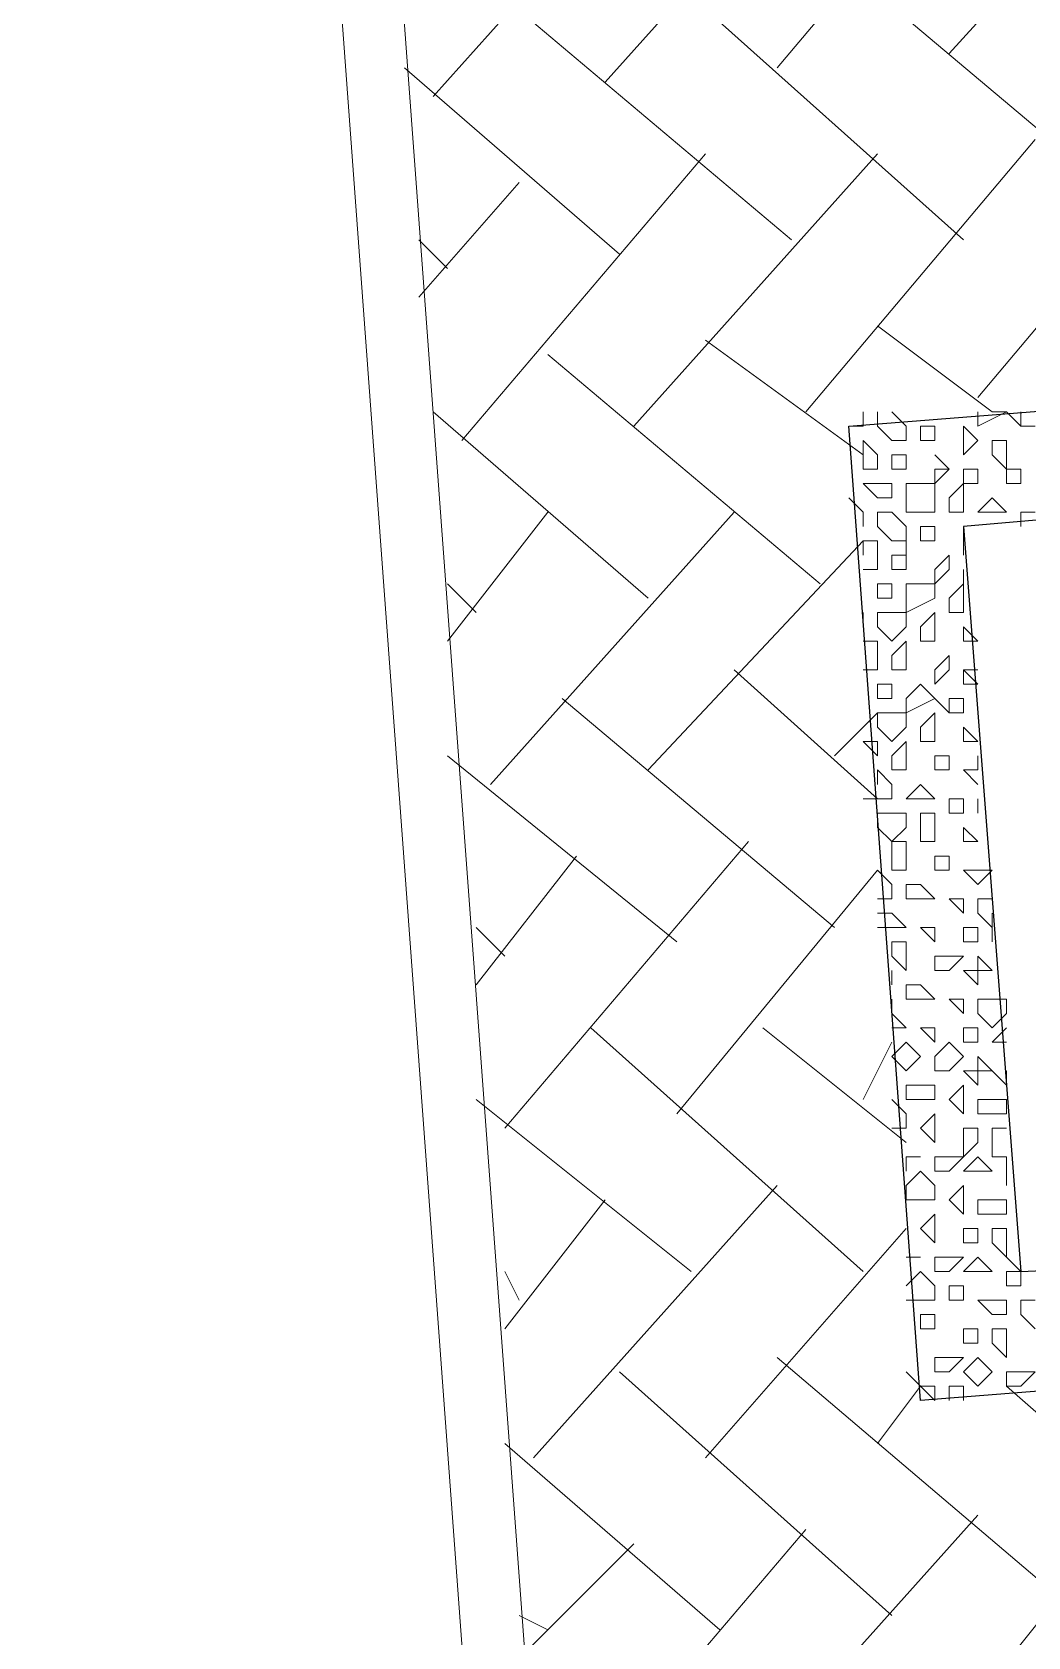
# Model space of a CAD drawing. Header units: millimetres. Extents: x 2928 to 3112, y 1220 to 1280.
# Drawn here: x 2999.2488 to 2999.4805, y 1262.0956 to 1262.4689 of the extents above; entities that cross this region are included whole.
import ezdxf

# ---------------------------------------------------------------- set-up
doc = ezdxf.new("R2010")
doc.units = ezdxf.units.MM

msp = doc.modelspace()

# ---------------------------------------------------------------- linework, layer by layer
at = {"color": 252, "linetype": 'Continuous', "lineweight": 5, "true_color": 0x989898}
for points in [[(3000.5255, 1266.90065), (2999.21881, 1266.80732), (2999.00214, 1266.79065), (2999.01881, 1266.58065), (2999.35881, 1261.95725), (3000.88217, 1262.07059), (3002.40886, 1262.18392), (3002.06885, 1266.80399), (3002.05218, 1267.01399), (3001.83885, 1266.99732)], [(3000.52883, 1266.88732), (2999.22548, 1266.79065), (2999.01881, 1266.77732), (2999.03214, 1266.57398), (2999.37215, 1261.97392), (3000.88217, 1262.08392), (3002.39219, 1262.19725), (3002.05552, 1266.79732), (3002.03885, 1266.99732), (3001.83218, 1266.98399)]]:
    msp.add_lwpolyline(points, close=True, dxfattribs=at)
at = {"color": 9, "linetype": 'Continuous', "lineweight": 5, "true_color": 0xbababa}
for points in [[(2999.42215, 1262.46059), (2999.47548, 1262.52392), (2999.47548, 1262.52392)], [(2999.38215, 1262.45726), (2999.43881, 1262.52059), (2999.43881, 1262.52059)], [(2999.34215, 1262.45392), (2999.39881, 1262.51726), (2999.39881, 1262.51726)], [(2999.46215, 1262.46392), (2999.49548, 1262.50059), (2999.49548, 1262.50059)], [(2999.44215, 1262.48059), (2999.50548, 1262.42726), (2999.50548, 1262.42726)], [(2999.40215, 1262.47726), (2999.46548, 1262.42059), (2999.46548, 1262.42059)], [(2999.36215, 1262.47392), (2999.42548, 1262.42059), (2999.42548, 1262.42059)], [(2999.33548, 1262.46059), (2999.38548, 1262.41726), (2999.38548, 1262.41726)], [(2999.46881, 1262.38392), (2999.52215, 1262.44726), (2999.52215, 1262.44726)], [(2999.42881, 1262.38059), (2999.48215, 1262.44392), (2999.48215, 1262.44392)], [(2999.34881, 1262.37392), (2999.40548, 1262.44059), (2999.40548, 1262.44059)], [(2999.38881, 1262.37726), (2999.44548, 1262.44059), (2999.44548, 1262.44059)], [(2999.33881, 1262.40726), (2999.36215, 1262.43392), (2999.36215, 1262.43392)], [(2999.33881, 1262.42059), (2999.34548, 1262.41392), (2999.34548, 1262.41392)], [(2999.44548, 1262.40059), (2999.47215, 1262.38059), (2999.47215, 1262.38059)], [(2999.40548, 1262.39726), (2999.44215, 1262.37059), (2999.44215, 1262.37059)], [(2999.36881, 1262.39392), (2999.43215, 1262.34059), (2999.43215, 1262.34059)], [(2999.34215, 1262.38059), (2999.39215, 1262.33726), (2999.39215, 1262.33726)], [(2999.44215, 1262.37726), (2999.44215, 1262.38059), (2999.44215, 1262.38059)], [(2999.44548, 1262.37726), (2999.44548, 1262.38059), (2999.44548, 1262.38059)], [(2999.45215, 1262.37726), (2999.44881, 1262.38059), (2999.44881, 1262.38059)], [(2999.46881, 1262.38059), (2999.46881, 1262.37726), (2999.46881, 1262.37726)], [(2999.46881, 1262.37726), (2999.47548, 1262.38059), (2999.47548, 1262.38059)], [(2999.47548, 1262.38059), (2999.47215, 1262.38059), (2999.47215, 1262.38059)], [(2999.47881, 1262.37726), (2999.47548, 1262.38059), (2999.47548, 1262.38059)], [(2999.47881, 1262.37726), (2999.47881, 1262.38059), (2999.47881, 1262.38059)], [(2999.43881, 1262.37726), (2999.44215, 1262.37726), (2999.44215, 1262.37726)], [(2999.44215, 1262.37392), (2999.44548, 1262.37059), (2999.44548, 1262.37059)], [(2999.44215, 1262.36726), (2999.44215, 1262.37392), (2999.44215, 1262.37392)], [(2999.44548, 1262.37726), (2999.44881, 1262.37392), (2999.44881, 1262.37392)], [(2999.44881, 1262.37392), (2999.45215, 1262.37392), (2999.45215, 1262.37392)], [(2999.45215, 1262.37392), (2999.45215, 1262.37726), (2999.45215, 1262.37726)], [(2999.45548, 1262.37392), (2999.45548, 1262.37726), (2999.45548, 1262.37726)], [(2999.45548, 1262.37726), (2999.45881, 1262.37726), (2999.45881, 1262.37726)], [(2999.45548, 1262.37392), (2999.45881, 1262.37392), (2999.45881, 1262.37392)], [(2999.45881, 1262.37392), (2999.45881, 1262.37726), (2999.45881, 1262.37726)], [(2999.46548, 1262.37726), (2999.46881, 1262.37392), (2999.46881, 1262.37392)], [(2999.46548, 1262.37392), (2999.46548, 1262.37726), (2999.46548, 1262.37726)], [(2999.46548, 1262.37392), (2999.46548, 1262.37059), (2999.46548, 1262.37059)], [(2999.46548, 1262.37059), (2999.46881, 1262.37392), (2999.46881, 1262.37392)], [(2999.47215, 1262.37059), (2999.47215, 1262.37392), (2999.47215, 1262.37392)], [(2999.47215, 1262.37392), (2999.47548, 1262.37392), (2999.47548, 1262.37392)], [(2999.47548, 1262.37059), (2999.47548, 1262.37392), (2999.47548, 1262.37392)], [(2999.47881, 1262.37726), (2999.48215, 1262.37726), (2999.48215, 1262.37726)], [(2999.44548, 1262.36726), (2999.44548, 1262.37059), (2999.44548, 1262.37059)], [(2999.44881, 1262.36726), (2999.44881, 1262.37059), (2999.44881, 1262.37059)], [(2999.44881, 1262.37059), (2999.45215, 1262.37059), (2999.45215, 1262.37059)], [(2999.45215, 1262.37059), (2999.45215, 1262.36726), (2999.45215, 1262.36726)], [(2999.46215, 1262.36726), (2999.45881, 1262.37059), (2999.45881, 1262.37059)], [(2999.47215, 1262.37059), (2999.47548, 1262.36726), (2999.47548, 1262.36726)], [(2999.47548, 1262.36726), (2999.47548, 1262.37059), (2999.47548, 1262.37059)], [(2999.44215, 1262.36726), (2999.44548, 1262.36726), (2999.44548, 1262.36726)], [(2999.44881, 1262.36726), (2999.45215, 1262.36726), (2999.45215, 1262.36726)], [(2999.45881, 1262.36726), (2999.45881, 1262.36392), (2999.45881, 1262.36392)], [(2999.45881, 1262.36726), (2999.46215, 1262.36726), (2999.46215, 1262.36726)], [(2999.45881, 1262.36392), (2999.46215, 1262.36726), (2999.46215, 1262.36726)], [(2999.46548, 1262.36392), (2999.46548, 1262.36726), (2999.46548, 1262.36726)], [(2999.46548, 1262.36726), (2999.46881, 1262.36726), (2999.46881, 1262.36726)], [(2999.46881, 1262.36392), (2999.46881, 1262.36726), (2999.46881, 1262.36726)], [(2999.47548, 1262.36392), (2999.47548, 1262.36726), (2999.47548, 1262.36726)], [(2999.47548, 1262.36726), (2999.47881, 1262.36726), (2999.47881, 1262.36726)], [(2999.47881, 1262.36726), (2999.47881, 1262.36392), (2999.47881, 1262.36392)], [(2999.44215, 1262.36392), (2999.44548, 1262.36059), (2999.44548, 1262.36059)], [(2999.44215, 1262.36392), (2999.44548, 1262.36392), (2999.44548, 1262.36392)], [(2999.44548, 1262.36392), (2999.44881, 1262.36392), (2999.44881, 1262.36392)], [(2999.44881, 1262.36059), (2999.44881, 1262.36392), (2999.44881, 1262.36392)], [(2999.45215, 1262.36059), (2999.45215, 1262.36392), (2999.45215, 1262.36392)], [(2999.45215, 1262.36392), (2999.45548, 1262.36392), (2999.45548, 1262.36392)], [(2999.45548, 1262.36392), (2999.45881, 1262.36392), (2999.45881, 1262.36392)], [(2999.45881, 1262.35726), (2999.45881, 1262.36392), (2999.45881, 1262.36392)], [(2999.46215, 1262.36059), (2999.46548, 1262.36392), (2999.46548, 1262.36392)], [(2999.46548, 1262.36392), (2999.46881, 1262.36392), (2999.46881, 1262.36392)], [(2999.46548, 1262.36392), (2999.46548, 1262.36059), (2999.46548, 1262.36059)], [(2999.47548, 1262.36392), (2999.47881, 1262.36392), (2999.47881, 1262.36392)], [(2999.44215, 1262.35726), (2999.43881, 1262.36059), (2999.43881, 1262.36059)], [(2999.44548, 1262.36059), (2999.44881, 1262.36059), (2999.44881, 1262.36059)], [(2999.45215, 1262.36059), (2999.45215, 1262.35726), (2999.45215, 1262.35726)], [(2999.46215, 1262.35726), (2999.46215, 1262.36059), (2999.46215, 1262.36059)], [(2999.46548, 1262.35726), (2999.46548, 1262.36059), (2999.46548, 1262.36059)], [(2999.46881, 1262.35726), (2999.47215, 1262.36059), (2999.47215, 1262.36059)], [(2999.47215, 1262.36059), (2999.47548, 1262.35726), (2999.47548, 1262.35726)], [(2999.34548, 1262.32726), (2999.36881, 1262.35726), (2999.36881, 1262.35726)], [(2999.35548, 1262.29392), (2999.41215, 1262.35726), (2999.41215, 1262.35726)], [(2999.44215, 1262.35392), (2999.44215, 1262.35726), (2999.44215, 1262.35726)], [(2999.44548, 1262.35392), (2999.44548, 1262.35726), (2999.44548, 1262.35726)], [(2999.44548, 1262.35726), (2999.44881, 1262.35726), (2999.44881, 1262.35726)], [(2999.44881, 1262.35726), (2999.45215, 1262.35392), (2999.45215, 1262.35392)], [(2999.45215, 1262.35726), (2999.45881, 1262.35726), (2999.45881, 1262.35726)], [(2999.46215, 1262.35726), (2999.46548, 1262.35726), (2999.46548, 1262.35726)], [(2999.46881, 1262.35726), (2999.47548, 1262.35726), (2999.47548, 1262.35726)], [(2999.47881, 1262.35726), (2999.47881, 1262.35392), (2999.47881, 1262.35392)], [(2999.47881, 1262.35726), (2999.48215, 1262.35726), (2999.48215, 1262.35726)], [(2999.44548, 1262.35392), (2999.44881, 1262.35059), (2999.44881, 1262.35059)], [(2999.45215, 1262.35059), (2999.45215, 1262.35392), (2999.45215, 1262.35392)], [(2999.45548, 1262.35059), (2999.45548, 1262.35392), (2999.45548, 1262.35392)], [(2999.45548, 1262.35392), (2999.45881, 1262.35392), (2999.45881, 1262.35392)], [(2999.45881, 1262.35059), (2999.45881, 1262.35392), (2999.45881, 1262.35392)], [(2999.46548, 1262.35059), (2999.46548, 1262.35392), (2999.46548, 1262.35392)], [(2999.39215, 1262.29726), (2999.44215, 1262.35059), (2999.44215, 1262.35059)], [(2999.44215, 1262.34726), (2999.44215, 1262.35059), (2999.44215, 1262.35059)], [(2999.44215, 1262.35059), (2999.44548, 1262.35059), (2999.44548, 1262.35059)], [(2999.44548, 1262.35059), (2999.44548, 1262.34726), (2999.44548, 1262.34726)], [(2999.44881, 1262.35059), (2999.45215, 1262.35059), (2999.45215, 1262.35059)], [(2999.45215, 1262.34726), (2999.45215, 1262.35059), (2999.45215, 1262.35059)], [(2999.45548, 1262.35059), (2999.45881, 1262.35059), (2999.45881, 1262.35059)], [(2999.46548, 1262.35059), (2999.46548, 1262.34726), (2999.46548, 1262.34726)], [(2999.46548, 1262.34726), (2999.46548, 1262.35059), (2999.46548, 1262.35059)], [(2999.44215, 1262.34392), (2999.44548, 1262.34392), (2999.44548, 1262.34392)], [(2999.44548, 1262.34392), (2999.44548, 1262.34726), (2999.44548, 1262.34726)], [(2999.44881, 1262.34392), (2999.44881, 1262.34726), (2999.44881, 1262.34726)], [(2999.44881, 1262.34726), (2999.45215, 1262.34726), (2999.45215, 1262.34726)], [(2999.44881, 1262.34392), (2999.45215, 1262.34392), (2999.45215, 1262.34392)], [(2999.45215, 1262.34392), (2999.45215, 1262.34726), (2999.45215, 1262.34726)], [(2999.45881, 1262.34392), (2999.46215, 1262.34726), (2999.46215, 1262.34726)], [(2999.45881, 1262.34392), (2999.45881, 1262.34059), (2999.45881, 1262.34059)], [(2999.45881, 1262.34059), (2999.46215, 1262.34392), (2999.46215, 1262.34392)], [(2999.46215, 1262.34726), (2999.46215, 1262.34392), (2999.46215, 1262.34392)], [(2999.46548, 1262.34059), (2999.46548, 1262.34392), (2999.46548, 1262.34392)], [(2999.46548, 1262.34059), (2999.46548, 1262.34392), (2999.46548, 1262.34392)], [(2999.34548, 1262.34059), (2999.35215, 1262.33392), (2999.35215, 1262.33392)], [(2999.44548, 1262.34059), (2999.44881, 1262.34059), (2999.44881, 1262.34059)], [(2999.44548, 1262.34059), (2999.44548, 1262.33726), (2999.44548, 1262.33726)], [(2999.44881, 1262.33726), (2999.44881, 1262.34059), (2999.44881, 1262.34059)], [(2999.45215, 1262.33726), (2999.45215, 1262.34059), (2999.45215, 1262.34059)], [(2999.45215, 1262.34059), (2999.45548, 1262.34059), (2999.45548, 1262.34059)], [(2999.45548, 1262.34059), (2999.45881, 1262.34059), (2999.45881, 1262.34059)], [(2999.45881, 1262.33726), (2999.45881, 1262.34059), (2999.45881, 1262.34059)], [(2999.46215, 1262.33726), (2999.46548, 1262.34059), (2999.46548, 1262.34059)], [(2999.46548, 1262.34059), (2999.46548, 1262.33726), (2999.46548, 1262.33726)], [(2999.44548, 1262.33726), (2999.44881, 1262.33726), (2999.44881, 1262.33726)], [(2999.45215, 1262.33726), (2999.45215, 1262.33392), (2999.45215, 1262.33392)], [(2999.45215, 1262.33392), (2999.45881, 1262.33726), (2999.45881, 1262.33726)], [(2999.46215, 1262.33392), (2999.46215, 1262.33726), (2999.46215, 1262.33726)], [(2999.46548, 1262.33392), (2999.46548, 1262.33726), (2999.46548, 1262.33726)], [(2999.44215, 1262.33059), (2999.44215, 1262.33392), (2999.44215, 1262.33392)], [(2999.44548, 1262.33059), (2999.44548, 1262.33392), (2999.44548, 1262.33392)], [(2999.44548, 1262.33392), (2999.44881, 1262.33392), (2999.44881, 1262.33392)], [(2999.44881, 1262.33392), (2999.45215, 1262.33392), (2999.45215, 1262.33392)], [(2999.45215, 1262.33059), (2999.45215, 1262.33392), (2999.45215, 1262.33392)], [(2999.45548, 1262.33059), (2999.45881, 1262.33392), (2999.45881, 1262.33392)], [(2999.45881, 1262.33392), (2999.45881, 1262.33059), (2999.45881, 1262.33059)], [(2999.46215, 1262.33392), (2999.46548, 1262.33392), (2999.46548, 1262.33392)], [(2999.44548, 1262.33059), (2999.44881, 1262.32726), (2999.44881, 1262.32726)], [(2999.44881, 1262.32726), (2999.45215, 1262.33059), (2999.45215, 1262.33059)], [(2999.45548, 1262.32726), (2999.45548, 1262.33059), (2999.45548, 1262.33059)], [(2999.45881, 1262.32726), (2999.45881, 1262.33059), (2999.45881, 1262.33059)], [(2999.46548, 1262.33059), (2999.46881, 1262.32726), (2999.46881, 1262.32726)], [(2999.46548, 1262.32726), (2999.46548, 1262.33059), (2999.46548, 1262.33059)], [(2999.44548, 1262.32726), (2999.44215, 1262.32726), (2999.44215, 1262.32726)], [(2999.44215, 1262.32726), (2999.44548, 1262.32726), (2999.44548, 1262.32726)], [(2999.44548, 1262.32059), (2999.44548, 1262.32726), (2999.44548, 1262.32726)], [(2999.44881, 1262.32392), (2999.45215, 1262.32726), (2999.45215, 1262.32726)], [(2999.45215, 1262.32726), (2999.45215, 1262.32392), (2999.45215, 1262.32392)], [(2999.45548, 1262.32726), (2999.45881, 1262.32726), (2999.45881, 1262.32726)], [(2999.46881, 1262.32726), (2999.46548, 1262.32726), (2999.46548, 1262.32726)], [(2999.46548, 1262.32726), (2999.46881, 1262.32726), (2999.46881, 1262.32726)], [(2999.44881, 1262.32059), (2999.44881, 1262.32392), (2999.44881, 1262.32392)], [(2999.45215, 1262.32059), (2999.45215, 1262.32392), (2999.45215, 1262.32392)], [(2999.45881, 1262.32059), (2999.46215, 1262.32392), (2999.46215, 1262.32392)], [(2999.46215, 1262.32392), (2999.46215, 1262.32059), (2999.46215, 1262.32059)], [(2999.41215, 1262.32059), (2999.44548, 1262.29059), (2999.44548, 1262.29059)], [(2999.44215, 1262.32059), (2999.44548, 1262.32059), (2999.44548, 1262.32059)], [(2999.44881, 1262.32059), (2999.45215, 1262.32059), (2999.45215, 1262.32059)], [(2999.45881, 1262.32059), (2999.45881, 1262.31726), (2999.45881, 1262.31726)], [(2999.45881, 1262.31726), (2999.46215, 1262.32059), (2999.46215, 1262.32059)], [(2999.46548, 1262.31726), (2999.46548, 1262.32059), (2999.46548, 1262.32059)], [(2999.46548, 1262.32059), (2999.46881, 1262.32059), (2999.46881, 1262.32059)], [(2999.46881, 1262.31726), (2999.46548, 1262.32059), (2999.46548, 1262.32059)], [(2999.44548, 1262.31726), (2999.44881, 1262.31726), (2999.44881, 1262.31726)], [(2999.44548, 1262.31392), (2999.44548, 1262.31726), (2999.44548, 1262.31726)], [(2999.44881, 1262.31392), (2999.44881, 1262.31726), (2999.44881, 1262.31726)], [(2999.45215, 1262.31392), (2999.45548, 1262.31726), (2999.45548, 1262.31726)], [(2999.45548, 1262.31726), (2999.45881, 1262.31392), (2999.45881, 1262.31392)], [(2999.46548, 1262.31726), (2999.46881, 1262.31726), (2999.46881, 1262.31726)], [(2999.37215, 1262.31392), (2999.43548, 1262.26059), (2999.43548, 1262.26059)], [(2999.43548, 1262.30059), (2999.44548, 1262.31059), (2999.44548, 1262.31059)], [(2999.44548, 1262.31392), (2999.44881, 1262.31392), (2999.44881, 1262.31392)], [(2999.44548, 1262.30726), (2999.44548, 1262.31059), (2999.44548, 1262.31059)], [(2999.44548, 1262.31059), (2999.44881, 1262.31059), (2999.44881, 1262.31059)], [(2999.44881, 1262.31059), (2999.45215, 1262.31059), (2999.45215, 1262.31059)], [(2999.45215, 1262.31392), (2999.45215, 1262.31059), (2999.45215, 1262.31059)], [(2999.45215, 1262.31059), (2999.45881, 1262.31392), (2999.45881, 1262.31392)], [(2999.45215, 1262.30726), (2999.45215, 1262.31059), (2999.45215, 1262.31059)], [(2999.45548, 1262.30726), (2999.45881, 1262.31059), (2999.45881, 1262.31059)], [(2999.46215, 1262.31059), (2999.45881, 1262.31392), (2999.45881, 1262.31392)], [(2999.45881, 1262.31059), (2999.45881, 1262.30726), (2999.45881, 1262.30726)], [(2999.46215, 1262.31059), (2999.46215, 1262.31392), (2999.46215, 1262.31392)], [(2999.46215, 1262.31392), (2999.46548, 1262.31392), (2999.46548, 1262.31392)], [(2999.46215, 1262.31059), (2999.46548, 1262.31059), (2999.46548, 1262.31059)], [(2999.46548, 1262.31059), (2999.46548, 1262.31392), (2999.46548, 1262.31392)], [(2999.44548, 1262.30726), (2999.44881, 1262.30392), (2999.44881, 1262.30392)], [(2999.44881, 1262.30392), (2999.45215, 1262.30726), (2999.45215, 1262.30726)], [(2999.45548, 1262.30392), (2999.45548, 1262.30726), (2999.45548, 1262.30726)], [(2999.45881, 1262.30392), (2999.45881, 1262.30726), (2999.45881, 1262.30726)], [(2999.46548, 1262.30726), (2999.46881, 1262.30392), (2999.46881, 1262.30392)], [(2999.46548, 1262.30392), (2999.46548, 1262.30726), (2999.46548, 1262.30726)], [(2999.44548, 1262.30392), (2999.44215, 1262.30392), (2999.44215, 1262.30392)], [(2999.44548, 1262.30059), (2999.44215, 1262.30392), (2999.44215, 1262.30392)], [(2999.44548, 1262.30059), (2999.44548, 1262.30392), (2999.44548, 1262.30392)], [(2999.44881, 1262.30059), (2999.45215, 1262.30392), (2999.45215, 1262.30392)], [(2999.45215, 1262.30392), (2999.45215, 1262.30059), (2999.45215, 1262.30059)], [(2999.45548, 1262.30392), (2999.45881, 1262.30392), (2999.45881, 1262.30392)], [(2999.46548, 1262.30392), (2999.46881, 1262.30392), (2999.46881, 1262.30392)], [(2999.34548, 1262.30059), (2999.39881, 1262.25725), (2999.39881, 1262.25725)], [(2999.44881, 1262.29726), (2999.44881, 1262.30059), (2999.44881, 1262.30059)], [(2999.45215, 1262.29726), (2999.45215, 1262.30059), (2999.45215, 1262.30059)], [(2999.45881, 1262.29726), (2999.45881, 1262.30059), (2999.45881, 1262.30059)], [(2999.45881, 1262.30059), (2999.46215, 1262.30059), (2999.46215, 1262.30059)], [(2999.46215, 1262.30059), (2999.46215, 1262.29726), (2999.46215, 1262.29726)], [(2999.46881, 1262.29726), (2999.46881, 1262.30059), (2999.46881, 1262.30059)], [(2999.44548, 1262.29726), (2999.44881, 1262.29392), (2999.44881, 1262.29392)], [(2999.44548, 1262.29392), (2999.44548, 1262.29726), (2999.44548, 1262.29726)], [(2999.44881, 1262.29726), (2999.45215, 1262.29726), (2999.45215, 1262.29726)], [(2999.45881, 1262.29726), (2999.46215, 1262.29726), (2999.46215, 1262.29726)], [(2999.46548, 1262.29726), (2999.46881, 1262.29392), (2999.46881, 1262.29392)], [(2999.46548, 1262.29726), (2999.46881, 1262.29726), (2999.46881, 1262.29726)], [(2999.44881, 1262.29059), (2999.44881, 1262.29392), (2999.44881, 1262.29392)], [(2999.45215, 1262.29059), (2999.45548, 1262.29392), (2999.45548, 1262.29392)], [(2999.45548, 1262.29392), (2999.45881, 1262.29059), (2999.45881, 1262.29059)], [(2999.44548, 1262.29059), (2999.44215, 1262.29059), (2999.44215, 1262.29059)], [(2999.44548, 1262.29059), (2999.44881, 1262.29059), (2999.44881, 1262.29059)], [(2999.45215, 1262.29059), (2999.45881, 1262.29059), (2999.45881, 1262.29059)], [(2999.46215, 1262.29059), (2999.46215, 1262.28725), (2999.46215, 1262.28725)], [(2999.46215, 1262.29059), (2999.46548, 1262.29059), (2999.46548, 1262.29059)], [(2999.46548, 1262.28725), (2999.46548, 1262.29059), (2999.46548, 1262.29059)], [(2999.46881, 1262.28725), (2999.46881, 1262.29059), (2999.46881, 1262.29059)], [(2999.44548, 1262.28392), (2999.44548, 1262.28725), (2999.44548, 1262.28725)], [(2999.44548, 1262.28725), (2999.44881, 1262.28725), (2999.44881, 1262.28725)], [(2999.44881, 1262.28725), (2999.45215, 1262.28725), (2999.45215, 1262.28725)], [(2999.45215, 1262.28392), (2999.45215, 1262.28725), (2999.45215, 1262.28725)], [(2999.45548, 1262.28059), (2999.45548, 1262.28725), (2999.45548, 1262.28725)], [(2999.45548, 1262.28725), (2999.45881, 1262.28725), (2999.45881, 1262.28725)], [(2999.45881, 1262.28725), (2999.45881, 1262.28392), (2999.45881, 1262.28392)], [(2999.46215, 1262.28725), (2999.46548, 1262.28725), (2999.46548, 1262.28725)], [(2999.35881, 1262.21392), (2999.41548, 1262.28059), (2999.41548, 1262.28059)], [(2999.44548, 1262.28392), (2999.44881, 1262.28059), (2999.44881, 1262.28059)], [(2999.44881, 1262.28059), (2999.45215, 1262.28392), (2999.45215, 1262.28392)], [(2999.44881, 1262.27392), (2999.44881, 1262.28059), (2999.44881, 1262.28059)], [(2999.44881, 1262.28059), (2999.45215, 1262.28059), (2999.45215, 1262.28059)], [(2999.45215, 1262.28059), (2999.45215, 1262.27725), (2999.45215, 1262.27725)], [(2999.45548, 1262.28059), (2999.45881, 1262.28059), (2999.45881, 1262.28059)], [(2999.45881, 1262.28059), (2999.45881, 1262.28392), (2999.45881, 1262.28392)], [(2999.46548, 1262.28392), (2999.46881, 1262.28059), (2999.46881, 1262.28059)], [(2999.46548, 1262.28059), (2999.46548, 1262.28392), (2999.46548, 1262.28392)], [(2999.46548, 1262.28059), (2999.46881, 1262.28059), (2999.46881, 1262.28059)], [(2999.35215, 1262.24725), (2999.37548, 1262.27725), (2999.37548, 1262.27725)], [(2999.45215, 1262.27392), (2999.45215, 1262.27725), (2999.45215, 1262.27725)], [(2999.45881, 1262.27392), (2999.45881, 1262.27725), (2999.45881, 1262.27725)], [(2999.45881, 1262.27725), (2999.46215, 1262.27725), (2999.46215, 1262.27725)], [(2999.46215, 1262.27725), (2999.46215, 1262.27392), (2999.46215, 1262.27392)], [(2999.39881, 1262.21725), (2999.44548, 1262.27392), (2999.44548, 1262.27392)], [(2999.44548, 1262.27392), (2999.44881, 1262.27059), (2999.44881, 1262.27059)], [(2999.44881, 1262.27392), (2999.45215, 1262.27392), (2999.45215, 1262.27392)], [(2999.45881, 1262.27392), (2999.46215, 1262.27392), (2999.46215, 1262.27392)], [(2999.46548, 1262.27392), (2999.46881, 1262.27059), (2999.46881, 1262.27059)], [(2999.46548, 1262.27392), (2999.46881, 1262.27392), (2999.46881, 1262.27392)], [(2999.46881, 1262.27392), (2999.47215, 1262.27392), (2999.47215, 1262.27392)], [(2999.46881, 1262.27059), (2999.47215, 1262.27392), (2999.47215, 1262.27392)], [(2999.44881, 1262.26725), (2999.44881, 1262.27059), (2999.44881, 1262.27059)], [(2999.45215, 1262.26725), (2999.45215, 1262.27059), (2999.45215, 1262.27059)], [(2999.45215, 1262.27059), (2999.45548, 1262.27059), (2999.45548, 1262.27059)], [(2999.45548, 1262.27059), (2999.45881, 1262.26725), (2999.45881, 1262.26725)], [(2999.44548, 1262.26725), (2999.44881, 1262.26725), (2999.44881, 1262.26725)], [(2999.45215, 1262.26725), (2999.45881, 1262.26725), (2999.45881, 1262.26725)], [(2999.46215, 1262.26725), (2999.46548, 1262.26392), (2999.46548, 1262.26392)], [(2999.46215, 1262.26725), (2999.46548, 1262.26725), (2999.46548, 1262.26725)], [(2999.46548, 1262.26392), (2999.46548, 1262.26725), (2999.46548, 1262.26725)], [(2999.46881, 1262.26392), (2999.46881, 1262.26725), (2999.46881, 1262.26725)], [(2999.46881, 1262.26725), (2999.47215, 1262.26725), (2999.47215, 1262.26725)], [(2999.44548, 1262.26392), (2999.44881, 1262.26392), (2999.44881, 1262.26392)], [(2999.44881, 1262.26392), (2999.45215, 1262.26059), (2999.45215, 1262.26059)], [(2999.46881, 1262.26392), (2999.47215, 1262.26059), (2999.47215, 1262.26059)], [(2999.47215, 1262.26059), (2999.47215, 1262.26392), (2999.47215, 1262.26392)], [(2999.35215, 1262.26059), (2999.35881, 1262.25392), (2999.35881, 1262.25392)], [(2999.44548, 1262.26059), (2999.44881, 1262.26059), (2999.44881, 1262.26059)], [(2999.44881, 1262.26059), (2999.45215, 1262.26059), (2999.45215, 1262.26059)], [(2999.45548, 1262.26059), (2999.45881, 1262.25725), (2999.45881, 1262.25725)], [(2999.45548, 1262.26059), (2999.45881, 1262.26059), (2999.45881, 1262.26059)], [(2999.45881, 1262.25725), (2999.45881, 1262.26059), (2999.45881, 1262.26059)], [(2999.46548, 1262.26059), (2999.46881, 1262.26059), (2999.46881, 1262.26059)], [(2999.46548, 1262.25725), (2999.46548, 1262.26059), (2999.46548, 1262.26059)], [(2999.46881, 1262.25725), (2999.46881, 1262.26059), (2999.46881, 1262.26059)], [(2999.47215, 1262.25725), (2999.47215, 1262.26059), (2999.47215, 1262.26059)], [(2999.44881, 1262.25392), (2999.44881, 1262.25725), (2999.44881, 1262.25725)], [(2999.44881, 1262.25725), (2999.45215, 1262.25725), (2999.45215, 1262.25725)], [(2999.45215, 1262.25725), (2999.45215, 1262.25392), (2999.45215, 1262.25392)], [(2999.46548, 1262.25725), (2999.46881, 1262.25725), (2999.46881, 1262.25725)], [(2999.44881, 1262.25392), (2999.45215, 1262.25059), (2999.45215, 1262.25059)], [(2999.44881, 1262.24725), (2999.44881, 1262.25059), (2999.44881, 1262.25059)], [(2999.44881, 1262.24725), (2999.44881, 1262.25059), (2999.44881, 1262.25059)], [(2999.45215, 1262.25059), (2999.45215, 1262.25392), (2999.45215, 1262.25392)], [(2999.45881, 1262.25059), (2999.45881, 1262.25392), (2999.45881, 1262.25392)], [(2999.45881, 1262.25392), (2999.46215, 1262.25392), (2999.46215, 1262.25392)], [(2999.45881, 1262.25059), (2999.46215, 1262.25059), (2999.46215, 1262.25059)], [(2999.46215, 1262.25392), (2999.46548, 1262.25392), (2999.46548, 1262.25392)], [(2999.46215, 1262.25059), (2999.46548, 1262.25392), (2999.46548, 1262.25392)], [(2999.46548, 1262.25059), (2999.46881, 1262.24725), (2999.46881, 1262.24725)], [(2999.46548, 1262.25059), (2999.46881, 1262.25059), (2999.46881, 1262.25059)], [(2999.46881, 1262.25392), (2999.47215, 1262.25059), (2999.47215, 1262.25059)], [(2999.46881, 1262.25059), (2999.46881, 1262.25392), (2999.46881, 1262.25392)], [(2999.46881, 1262.25059), (2999.47215, 1262.25059), (2999.47215, 1262.25059)], [(2999.46881, 1262.24725), (2999.46881, 1262.25059), (2999.46881, 1262.25059)], [(2999.45215, 1262.24392), (2999.45215, 1262.24725), (2999.45215, 1262.24725)], [(2999.45215, 1262.24725), (2999.45548, 1262.24725), (2999.45548, 1262.24725)], [(2999.45548, 1262.24725), (2999.45881, 1262.24392), (2999.45881, 1262.24392)], [(2999.44881, 1262.24059), (2999.44881, 1262.24392), (2999.44881, 1262.24392)], [(2999.45215, 1262.24392), (2999.45548, 1262.24392), (2999.45548, 1262.24392)], [(2999.45548, 1262.24392), (2999.45881, 1262.24392), (2999.45881, 1262.24392)], [(2999.46215, 1262.24392), (2999.46548, 1262.24059), (2999.46548, 1262.24059)], [(2999.46215, 1262.24392), (2999.46548, 1262.24392), (2999.46548, 1262.24392)], [(2999.46548, 1262.24059), (2999.46548, 1262.24392), (2999.46548, 1262.24392)], [(2999.46881, 1262.24059), (2999.46881, 1262.24392), (2999.46881, 1262.24392)], [(2999.46881, 1262.24392), (2999.47215, 1262.24392), (2999.47215, 1262.24392)], [(2999.47215, 1262.24392), (2999.47548, 1262.24392), (2999.47548, 1262.24392)], [(2999.47548, 1262.24059), (2999.47548, 1262.24392), (2999.47548, 1262.24392)], [(2999.44881, 1262.24059), (2999.45215, 1262.23725), (2999.45215, 1262.23725)], [(2999.46881, 1262.24059), (2999.47215, 1262.23725), (2999.47215, 1262.23725)], [(2999.47215, 1262.23725), (2999.47548, 1262.24059), (2999.47548, 1262.24059)], [(2999.37881, 1262.23725), (2999.44215, 1262.18059), (2999.44215, 1262.18059)], [(2999.41881, 1262.23725), (2999.45215, 1262.21059), (2999.45215, 1262.21059)], [(2999.44881, 1262.23725), (2999.45215, 1262.23725), (2999.45215, 1262.23725)], [(2999.45548, 1262.23725), (2999.45881, 1262.23392), (2999.45881, 1262.23392)], [(2999.45548, 1262.23725), (2999.45881, 1262.23725), (2999.45881, 1262.23725)], [(2999.45881, 1262.23392), (2999.45881, 1262.23725), (2999.45881, 1262.23725)], [(2999.46548, 1262.23725), (2999.46881, 1262.23725), (2999.46881, 1262.23725)], [(2999.46548, 1262.23392), (2999.46548, 1262.23725), (2999.46548, 1262.23725)], [(2999.46881, 1262.23392), (2999.46881, 1262.23725), (2999.46881, 1262.23725)], [(2999.47215, 1262.23392), (2999.47548, 1262.23725), (2999.47548, 1262.23725)], [(2999.44215, 1262.22059), (2999.44881, 1262.23392), (2999.44881, 1262.23392)], [(2999.44881, 1262.23059), (2999.45215, 1262.23392), (2999.45215, 1262.23392)], [(2999.45215, 1262.23392), (2999.45548, 1262.23059), (2999.45548, 1262.23059)], [(2999.45881, 1262.23059), (2999.46215, 1262.23392), (2999.46215, 1262.23392)], [(2999.46215, 1262.23392), (2999.46548, 1262.23059), (2999.46548, 1262.23059)], [(2999.46548, 1262.23392), (2999.46881, 1262.23392), (2999.46881, 1262.23392)], [(2999.47215, 1262.23392), (2999.47548, 1262.23392), (2999.47548, 1262.23392)], [(2999.47548, 1262.23392), (2999.47215, 1262.23392), (2999.47215, 1262.23392)], [(2999.44881, 1262.23059), (2999.45215, 1262.22725), (2999.45215, 1262.22725)], [(2999.45215, 1262.22725), (2999.45548, 1262.23059), (2999.45548, 1262.23059)], [(2999.45881, 1262.22725), (2999.45881, 1262.23059), (2999.45881, 1262.23059)], [(2999.46215, 1262.22725), (2999.46548, 1262.23059), (2999.46548, 1262.23059)], [(2999.46881, 1262.23059), (2999.47215, 1262.22725), (2999.47215, 1262.22725)], [(2999.46881, 1262.22725), (2999.46881, 1262.23059), (2999.46881, 1262.23059)], [(2999.45881, 1262.22725), (2999.46215, 1262.22725), (2999.46215, 1262.22725)], [(2999.46548, 1262.22725), (2999.46881, 1262.22392), (2999.46881, 1262.22392)], [(2999.46548, 1262.22725), (2999.46881, 1262.22725), (2999.46881, 1262.22725)], [(2999.46881, 1262.22725), (2999.47215, 1262.22725), (2999.47215, 1262.22725)], [(2999.46881, 1262.22392), (2999.46881, 1262.22725), (2999.46881, 1262.22725)], [(2999.47548, 1262.22392), (2999.47215, 1262.22725), (2999.47215, 1262.22725)], [(2999.47548, 1262.22392), (2999.47548, 1262.22725), (2999.47548, 1262.22725)], [(2999.45215, 1262.22059), (2999.45215, 1262.22392), (2999.45215, 1262.22392)], [(2999.45215, 1262.22392), (2999.45548, 1262.22392), (2999.45548, 1262.22392)], [(2999.45548, 1262.22392), (2999.45881, 1262.22392), (2999.45881, 1262.22392)], [(2999.45881, 1262.22059), (2999.45881, 1262.22392), (2999.45881, 1262.22392)], [(2999.46215, 1262.22059), (2999.46548, 1262.22392), (2999.46548, 1262.22392)], [(2999.46548, 1262.22392), (2999.46548, 1262.22059), (2999.46548, 1262.22059)], [(2999.35215, 1262.22059), (2999.40215, 1262.18059), (2999.40215, 1262.18059)], [(2999.45215, 1262.21725), (2999.44881, 1262.22059), (2999.44881, 1262.22059)], [(2999.45215, 1262.22059), (2999.45548, 1262.22059), (2999.45548, 1262.22059)], [(2999.45215, 1262.21392), (2999.45215, 1262.21725), (2999.45215, 1262.21725)], [(2999.45548, 1262.22059), (2999.45881, 1262.22059), (2999.45881, 1262.22059)], [(2999.45548, 1262.21392), (2999.45881, 1262.21725), (2999.45881, 1262.21725)], [(2999.45881, 1262.21725), (2999.45881, 1262.21392), (2999.45881, 1262.21392)], [(2999.46215, 1262.22059), (2999.46548, 1262.21725), (2999.46548, 1262.21725)], [(2999.46548, 1262.21725), (2999.46548, 1262.22059), (2999.46548, 1262.22059)], [(2999.46881, 1262.21725), (2999.46881, 1262.22059), (2999.46881, 1262.22059)], [(2999.46881, 1262.22059), (2999.47215, 1262.22059), (2999.47215, 1262.22059)], [(2999.46881, 1262.21725), (2999.47215, 1262.21725), (2999.47215, 1262.21725)], [(2999.47215, 1262.22059), (2999.47548, 1262.22059), (2999.47548, 1262.22059)], [(2999.47215, 1262.21725), (2999.47548, 1262.21725), (2999.47548, 1262.21725)], [(2999.47548, 1262.21725), (2999.47548, 1262.22059), (2999.47548, 1262.22059)], [(2999.45215, 1262.21392), (2999.44881, 1262.21392), (2999.44881, 1262.21392)], [(2999.45548, 1262.21392), (2999.45881, 1262.21059), (2999.45881, 1262.21059)], [(2999.45881, 1262.21059), (2999.45881, 1262.21392), (2999.45881, 1262.21392)], [(2999.46548, 1262.21392), (2999.46881, 1262.21392), (2999.46881, 1262.21392)], [(2999.46548, 1262.21059), (2999.46548, 1262.21392), (2999.46548, 1262.21392)], [(2999.46881, 1262.21059), (2999.46881, 1262.21392), (2999.46881, 1262.21392)], [(2999.47215, 1262.20725), (2999.47215, 1262.21392), (2999.47215, 1262.21392)], [(2999.47215, 1262.21392), (2999.47548, 1262.21392), (2999.47548, 1262.21392)], [(2999.46548, 1262.21059), (2999.46548, 1262.20725), (2999.46548, 1262.20725)], [(2999.46548, 1262.20725), (2999.46881, 1262.21059), (2999.46881, 1262.21059)], [(2999.45215, 1262.20725), (2999.45548, 1262.20725), (2999.45548, 1262.20725)], [(2999.45215, 1262.20725), (2999.45548, 1262.20725), (2999.45548, 1262.20725)], [(2999.45215, 1262.20392), (2999.45215, 1262.20725), (2999.45215, 1262.20725)], [(2999.45881, 1262.20392), (2999.45881, 1262.20725), (2999.45881, 1262.20725)], [(2999.45881, 1262.20725), (2999.46215, 1262.20725), (2999.46215, 1262.20725)], [(2999.46215, 1262.20725), (2999.46548, 1262.20725), (2999.46548, 1262.20725)], [(2999.46215, 1262.20392), (2999.46548, 1262.20725), (2999.46548, 1262.20725)], [(2999.46548, 1262.20392), (2999.46881, 1262.20725), (2999.46881, 1262.20725)], [(2999.46881, 1262.20725), (2999.47215, 1262.20392), (2999.47215, 1262.20392)], [(2999.47215, 1262.20725), (2999.47548, 1262.20725), (2999.47548, 1262.20725)], [(2999.47548, 1262.20392), (2999.47548, 1262.20725), (2999.47548, 1262.20725)], [(2999.45215, 1262.20059), (2999.45548, 1262.20392), (2999.45548, 1262.20392)], [(2999.45548, 1262.20392), (2999.45881, 1262.20059), (2999.45881, 1262.20059)], [(2999.45881, 1262.20392), (2999.46215, 1262.20392), (2999.46215, 1262.20392)], [(2999.46548, 1262.20392), (2999.46881, 1262.20392), (2999.46881, 1262.20392)], [(2999.46881, 1262.20392), (2999.47215, 1262.20392), (2999.47215, 1262.20392)], [(2999.47548, 1262.20392), (2999.47548, 1262.20059), (2999.47548, 1262.20059)], [(2999.36548, 1262.13725), (2999.42215, 1262.20059), (2999.42215, 1262.20059)], [(2999.45215, 1262.19725), (2999.45215, 1262.20059), (2999.45215, 1262.20059)], [(2999.45881, 1262.19725), (2999.45881, 1262.20059), (2999.45881, 1262.20059)], [(2999.46215, 1262.19725), (2999.46548, 1262.20059), (2999.46548, 1262.20059)], [(2999.46548, 1262.20059), (2999.46548, 1262.19725), (2999.46548, 1262.19725)], [(2999.35881, 1262.16725), (2999.38215, 1262.19725), (2999.38215, 1262.19725)], [(2999.45215, 1262.19725), (2999.45548, 1262.19725), (2999.45548, 1262.19725)], [(2999.45548, 1262.19725), (2999.45881, 1262.19725), (2999.45881, 1262.19725)], [(2999.46215, 1262.19725), (2999.46548, 1262.19392), (2999.46548, 1262.19392)], [(2999.46548, 1262.19392), (2999.46548, 1262.19725), (2999.46548, 1262.19725)], [(2999.46881, 1262.19392), (2999.46881, 1262.19725), (2999.46881, 1262.19725)], [(2999.46881, 1262.19725), (2999.47215, 1262.19725), (2999.47215, 1262.19725)], [(2999.47215, 1262.19725), (2999.47548, 1262.19725), (2999.47548, 1262.19725)], [(2999.47548, 1262.19392), (2999.47548, 1262.19725), (2999.47548, 1262.19725)], [(2999.45548, 1262.19059), (2999.45881, 1262.19392), (2999.45881, 1262.19392)], [(2999.45881, 1262.19392), (2999.45881, 1262.19059), (2999.45881, 1262.19059)], [(2999.46881, 1262.19392), (2999.47215, 1262.19392), (2999.47215, 1262.19392)], [(2999.47215, 1262.19392), (2999.47548, 1262.19392), (2999.47548, 1262.19392)], [(2999.40548, 1262.13725), (2999.45215, 1262.19059), (2999.45215, 1262.19059)], [(2999.45548, 1262.19059), (2999.45881, 1262.18725), (2999.45881, 1262.18725)], [(2999.45881, 1262.18725), (2999.45881, 1262.19059), (2999.45881, 1262.19059)], [(2999.46548, 1262.19059), (2999.46881, 1262.19059), (2999.46881, 1262.19059)], [(2999.46548, 1262.18725), (2999.46548, 1262.19059), (2999.46548, 1262.19059)], [(2999.46548, 1262.18725), (2999.46881, 1262.18725), (2999.46881, 1262.18725)], [(2999.46881, 1262.18725), (2999.46881, 1262.19059), (2999.46881, 1262.19059)], [(2999.47215, 1262.18725), (2999.47215, 1262.19059), (2999.47215, 1262.19059)], [(2999.47215, 1262.19059), (2999.47548, 1262.19059), (2999.47548, 1262.19059)], [(2999.47215, 1262.18725), (2999.47548, 1262.18392), (2999.47548, 1262.18392)], [(2999.47548, 1262.19059), (2999.47548, 1262.18725), (2999.47548, 1262.18725)], [(2999.47548, 1262.18392), (2999.47548, 1262.18725), (2999.47548, 1262.18725)], [(2999.45215, 1262.18392), (2999.45548, 1262.18392), (2999.45548, 1262.18392)], [(2999.45215, 1262.18392), (2999.45548, 1262.18392), (2999.45548, 1262.18392)], [(2999.45881, 1262.18059), (2999.45881, 1262.18392), (2999.45881, 1262.18392)], [(2999.45881, 1262.18392), (2999.46215, 1262.18392), (2999.46215, 1262.18392)], [(2999.46215, 1262.18392), (2999.46548, 1262.18392), (2999.46548, 1262.18392)], [(2999.46215, 1262.18059), (2999.46548, 1262.18392), (2999.46548, 1262.18392)], [(2999.46548, 1262.18059), (2999.46881, 1262.18392), (2999.46881, 1262.18392)], [(2999.46881, 1262.18392), (2999.47215, 1262.18059), (2999.47215, 1262.18059)], [(2999.47881, 1262.18059), (2999.47548, 1262.18392), (2999.47548, 1262.18392)], [(2999.35881, 1262.18059), (2999.36215, 1262.17392), (2999.36215, 1262.17392)], [(2999.45215, 1262.17725), (2999.45548, 1262.18059), (2999.45548, 1262.18059)], [(2999.45548, 1262.18059), (2999.45881, 1262.17725), (2999.45881, 1262.17725)], [(2999.45881, 1262.18059), (2999.46215, 1262.18059), (2999.46215, 1262.18059)], [(2999.46548, 1262.18059), (2999.46881, 1262.18059), (2999.46881, 1262.18059)], [(2999.46881, 1262.18059), (2999.47215, 1262.18059), (2999.47215, 1262.18059)], [(2999.47548, 1262.18059), (2999.47548, 1262.17725), (2999.47548, 1262.17725)], [(2999.47548, 1262.18059), (2999.47881, 1262.18059), (2999.47881, 1262.18059)], [(2999.47881, 1262.17725), (2999.47881, 1262.18059), (2999.47881, 1262.18059)], [(2999.45881, 1262.17392), (2999.45881, 1262.17725), (2999.45881, 1262.17725)], [(2999.46215, 1262.17392), (2999.46215, 1262.17725), (2999.46215, 1262.17725)], [(2999.46215, 1262.17725), (2999.46548, 1262.17725), (2999.46548, 1262.17725)], [(2999.46548, 1262.17725), (2999.46548, 1262.17392), (2999.46548, 1262.17392)], [(2999.47548, 1262.17725), (2999.47881, 1262.17725), (2999.47881, 1262.17725)], [(2999.45215, 1262.17392), (2999.45548, 1262.17392), (2999.45548, 1262.17392)], [(2999.45548, 1262.17392), (2999.45881, 1262.17392), (2999.45881, 1262.17392)], [(2999.46215, 1262.17392), (2999.46548, 1262.17392), (2999.46548, 1262.17392)], [(2999.46881, 1262.17392), (2999.47215, 1262.17059), (2999.47215, 1262.17059)], [(2999.46881, 1262.17392), (2999.47215, 1262.17392), (2999.47215, 1262.17392)], [(2999.47215, 1262.17392), (2999.47548, 1262.17392), (2999.47548, 1262.17392)], [(2999.47548, 1262.17059), (2999.47548, 1262.17392), (2999.47548, 1262.17392)], [(2999.47881, 1262.17059), (2999.47881, 1262.17392), (2999.47881, 1262.17392)], [(2999.47881, 1262.17392), (2999.48215, 1262.17392), (2999.48215, 1262.17392)], [(2999.45548, 1262.16725), (2999.45548, 1262.17059), (2999.45548, 1262.17059)], [(2999.45548, 1262.17059), (2999.45881, 1262.17059), (2999.45881, 1262.17059)], [(2999.45881, 1262.17059), (2999.45881, 1262.16725), (2999.45881, 1262.16725)], [(2999.47215, 1262.17059), (2999.47548, 1262.17059), (2999.47548, 1262.17059)], [(2999.47881, 1262.17059), (2999.48215, 1262.16725), (2999.48215, 1262.16725)], [(2999.45548, 1262.16725), (2999.45881, 1262.16725), (2999.45881, 1262.16725)], [(2999.46548, 1262.16725), (2999.46881, 1262.16725), (2999.46881, 1262.16725)], [(2999.46548, 1262.16725), (2999.46548, 1262.16392), (2999.46548, 1262.16392)], [(2999.46881, 1262.16392), (2999.46881, 1262.16725), (2999.46881, 1262.16725)], [(2999.47215, 1262.16392), (2999.47215, 1262.16725), (2999.47215, 1262.16725)], [(2999.47215, 1262.16725), (2999.47548, 1262.16725), (2999.47548, 1262.16725)], [(2999.47548, 1262.16059), (2999.47548, 1262.16725), (2999.47548, 1262.16725)], [(2999.46548, 1262.16392), (2999.46881, 1262.16392), (2999.46881, 1262.16392)], [(2999.47215, 1262.16392), (2999.47548, 1262.16059), (2999.47548, 1262.16059)], [(2999.38548, 1262.15725), (2999.44881, 1262.10059), (2999.44881, 1262.10059)], [(2999.42215, 1262.16059), (2999.48881, 1262.10392), (2999.48881, 1262.10392)], [(2999.45548, 1262.15392), (2999.45215, 1262.15725), (2999.45215, 1262.15725)], [(2999.45881, 1262.15725), (2999.45881, 1262.16059), (2999.45881, 1262.16059)], [(2999.45881, 1262.16059), (2999.46215, 1262.16059), (2999.46215, 1262.16059)], [(2999.45881, 1262.15725), (2999.46215, 1262.15725), (2999.46215, 1262.15725)], [(2999.46215, 1262.16059), (2999.46548, 1262.16059), (2999.46548, 1262.16059)], [(2999.46215, 1262.15725), (2999.46548, 1262.16059), (2999.46548, 1262.16059)], [(2999.46548, 1262.15725), (2999.46881, 1262.16059), (2999.46881, 1262.16059)], [(2999.46548, 1262.15725), (2999.46881, 1262.15392), (2999.46881, 1262.15392)], [(2999.46881, 1262.16059), (2999.47215, 1262.15725), (2999.47215, 1262.15725)], [(2999.46881, 1262.15392), (2999.47215, 1262.15725), (2999.47215, 1262.15725)], [(2999.47548, 1262.15392), (2999.47548, 1262.15725), (2999.47548, 1262.15725)], [(2999.47548, 1262.15725), (2999.47881, 1262.15725), (2999.47881, 1262.15725)], [(2999.47881, 1262.15725), (2999.48215, 1262.15725), (2999.48215, 1262.15725)], [(2999.47881, 1262.15392), (2999.48215, 1262.15725), (2999.48215, 1262.15725)], [(2999.44548, 1262.14059), (2999.45548, 1262.15392), (2999.45548, 1262.15392)], [(2999.45548, 1262.15392), (2999.45881, 1262.15392), (2999.45881, 1262.15392)], [(2999.45881, 1262.15059), (2999.45548, 1262.15392), (2999.45548, 1262.15392)], [(2999.45881, 1262.15059), (2999.45881, 1262.15392), (2999.45881, 1262.15392)], [(2999.46215, 1262.15059), (2999.46215, 1262.15392), (2999.46215, 1262.15392)], [(2999.46215, 1262.15392), (2999.46548, 1262.15392), (2999.46548, 1262.15392)], [(2999.46548, 1262.15392), (2999.46548, 1262.15059), (2999.46548, 1262.15059)], [(2999.46548, 1262.15059), (2999.46548, 1262.15392), (2999.46548, 1262.15392)], [(2999.47548, 1262.15392), (2999.52882, 1262.10725), (2999.52882, 1262.10725)], [(2999.47548, 1262.15392), (2999.47881, 1262.15392), (2999.47881, 1262.15392)], [(2999.35881, 1262.14059), (2999.40881, 1262.09725), (2999.40881, 1262.09725)], [(2999.41215, 1262.06058), (2999.46881, 1262.12392), (2999.46881, 1262.12392)], [(2999.45215, 1262.06058), (2999.50548, 1262.12725), (2999.50548, 1262.12725)], [(2999.37215, 1262.05392), (2999.42881, 1262.12059), (2999.42881, 1262.12059)], [(2999.36215, 1262.09059), (2999.38881, 1262.11725), (2999.38881, 1262.11725)], [(2999.36215, 1262.10059), (2999.36881, 1262.09725), (2999.36881, 1262.09725)]]:
    msp.add_lwpolyline(points, dxfattribs=at)
at = {"color": 7, "linetype": 'Continuous', "lineweight": -2, "true_color": 0x000007}
for points in [[(2999.45548, 1262.15059), (2999.43881, 1262.37726), (2999.56548, 1262.38726), (2999.58215, 1262.16059)], [(2999.47881, 1262.18059), (2999.55215, 1262.18392), (2999.54215, 1262.36059), (2999.46548, 1262.35392)]]:
    msp.add_lwpolyline(points, close=True, dxfattribs=at)
at = {"color": 9, "linetype": 'Continuous', "lineweight": 5, "true_color": 0xbababa}
for points in [[(2999.44215, 1262.37726), (2999.44215, 1262.37726)], [(2999.44215, 1262.37392), (2999.44215, 1262.37392)], [(2999.45881, 1262.37726), (2999.45881, 1262.37726)], [(2999.45881, 1262.37392), (2999.45881, 1262.37392)], [(2999.46548, 1262.37392), (2999.46548, 1262.37392)], [(2999.46881, 1262.37392), (2999.46881, 1262.37392)], [(2999.47548, 1262.37392), (2999.47548, 1262.37392)], [(2999.44215, 1262.36726), (2999.44215, 1262.36726)], [(2999.45215, 1262.36726), (2999.45215, 1262.36726)], [(2999.45215, 1262.36726), (2999.45215, 1262.36726)], [(2999.45881, 1262.36726), (2999.45881, 1262.36726)], [(2999.46215, 1262.36726), (2999.46215, 1262.36726)], [(2999.46881, 1262.36726), (2999.46881, 1262.36726)], [(2999.44548, 1262.36392), (2999.44548, 1262.36392)], [(2999.46881, 1262.36392), (2999.46881, 1262.36392)], [(2999.47548, 1262.36392), (2999.47548, 1262.36392)], [(2999.47881, 1262.36392), (2999.47881, 1262.36392)], [(2999.44215, 1262.35726), (2999.44215, 1262.35726)], [(2999.46215, 1262.35726), (2999.46215, 1262.35726)], [(2999.46881, 1262.35726), (2999.46881, 1262.35726)], [(2999.46881, 1262.35726), (2999.46881, 1262.35726)], [(2999.47548, 1262.35726), (2999.47548, 1262.35726)], [(2999.47881, 1262.35726), (2999.47881, 1262.35726)], [(2999.44215, 1262.35392), (2999.44215, 1262.35392)], [(2999.45881, 1262.35392), (2999.45881, 1262.35392)], [(2999.45881, 1262.35059), (2999.45881, 1262.35059)], [(2999.46548, 1262.35059), (2999.46548, 1262.35059)], [(2999.44215, 1262.34392), (2999.44215, 1262.34392)], [(2999.45215, 1262.34392), (2999.45215, 1262.34392)], [(2999.45881, 1262.34392), (2999.45881, 1262.34392)], [(2999.46215, 1262.34392), (2999.46215, 1262.34392)], [(2999.44548, 1262.34059), (2999.44548, 1262.34059)], [(2999.44548, 1262.34059), (2999.44548, 1262.34059)], [(2999.44215, 1262.33392), (2999.44215, 1262.33392)], [(2999.46215, 1262.33392), (2999.46215, 1262.33392)], [(2999.46548, 1262.33059), (2999.46548, 1262.33059)], [(2999.45881, 1262.32726), (2999.45881, 1262.32726)], [(2999.46548, 1262.32726), (2999.46548, 1262.32726)], [(2999.45215, 1262.32059), (2999.45215, 1262.32059)], [(2999.45881, 1262.32059), (2999.45881, 1262.32059)], [(2999.46215, 1262.32059), (2999.46215, 1262.32059)], [(2999.44548, 1262.31726), (2999.44548, 1262.31726)], [(2999.44548, 1262.31392), (2999.44548, 1262.31392)], [(2999.45215, 1262.31392), (2999.45215, 1262.31392)], [(2999.45881, 1262.31392), (2999.45881, 1262.31392)], [(2999.46548, 1262.31392), (2999.46548, 1262.31392)], [(2999.46548, 1262.30726), (2999.46548, 1262.30726)], [(2999.45881, 1262.30392), (2999.45881, 1262.30392)], [(2999.46548, 1262.30392), (2999.46548, 1262.30392)], [(2999.46881, 1262.30392), (2999.46881, 1262.30392)], [(2999.45215, 1262.29726), (2999.45215, 1262.29726)], [(2999.45881, 1262.29726), (2999.45881, 1262.29726)], [(2999.46215, 1262.29726), (2999.46215, 1262.29726)], [(2999.46548, 1262.29726), (2999.46548, 1262.29726)], [(2999.46881, 1262.29392), (2999.46881, 1262.29392)], [(2999.45215, 1262.29059), (2999.45215, 1262.29059)], [(2999.45215, 1262.29059), (2999.45215, 1262.29059)], [(2999.45881, 1262.29059), (2999.45881, 1262.29059)], [(2999.46215, 1262.29059), (2999.46215, 1262.29059)], [(2999.46548, 1262.29059), (2999.46548, 1262.29059)], [(2999.46881, 1262.29059), (2999.46881, 1262.29059)], [(2999.46881, 1262.28725), (2999.46881, 1262.28725)], [(2999.45881, 1262.28059), (2999.45881, 1262.28059)], [(2999.46548, 1262.28392), (2999.46548, 1262.28392)], [(2999.46548, 1262.28059), (2999.46548, 1262.28059)], [(2999.46881, 1262.28059), (2999.46881, 1262.28059)], [(2999.45215, 1262.27392), (2999.45215, 1262.27392)], [(2999.45881, 1262.27392), (2999.45881, 1262.27392)], [(2999.46215, 1262.27392), (2999.46215, 1262.27392)], [(2999.46881, 1262.27392), (2999.46881, 1262.27392)], [(2999.46881, 1262.27059), (2999.46881, 1262.27059)], [(2999.45215, 1262.26725), (2999.45215, 1262.26725)], [(2999.45881, 1262.26725), (2999.45881, 1262.26725)], [(2999.46215, 1262.26725), (2999.46215, 1262.26725)], [(2999.46548, 1262.26725), (2999.46548, 1262.26725)], [(2999.46548, 1262.26392), (2999.46548, 1262.26392)], [(2999.45215, 1262.26059), (2999.45215, 1262.26059)], [(2999.45548, 1262.26059), (2999.45548, 1262.26059)], [(2999.45881, 1262.26059), (2999.45881, 1262.26059)], [(2999.46548, 1262.26059), (2999.46548, 1262.26059)], [(2999.45881, 1262.25725), (2999.45881, 1262.25725)], [(2999.46548, 1262.25725), (2999.46548, 1262.25725)], [(2999.47215, 1262.25725), (2999.47215, 1262.25725)], [(2999.47215, 1262.25725), (2999.47215, 1262.25725)], [(2999.45215, 1262.25059), (2999.45215, 1262.25059)], [(2999.45881, 1262.25059), (2999.45881, 1262.25059)], [(2999.45881, 1262.24392), (2999.45881, 1262.24392)], [(2999.46215, 1262.24392), (2999.46215, 1262.24392)], [(2999.46548, 1262.24392), (2999.46548, 1262.24392)], [(2999.46548, 1262.24392), (2999.46548, 1262.24392)], [(2999.45215, 1262.23725), (2999.45215, 1262.23725)], [(2999.45548, 1262.23725), (2999.45548, 1262.23725)], [(2999.45881, 1262.23725), (2999.45881, 1262.23725)], [(2999.46548, 1262.23725), (2999.46548, 1262.23725)], [(2999.45215, 1262.23392), (2999.45215, 1262.23392)], [(2999.45881, 1262.23392), (2999.45881, 1262.23392)], [(2999.46548, 1262.23392), (2999.46548, 1262.23392)], [(2999.47215, 1262.23392), (2999.47215, 1262.23392)], [(2999.45215, 1262.22725), (2999.45215, 1262.22725)], [(2999.45881, 1262.22725), (2999.45881, 1262.22725)], [(2999.46215, 1262.22059), (2999.46215, 1262.22059)], [(2999.46548, 1262.22059), (2999.46548, 1262.22059)], [(2999.45548, 1262.21392), (2999.45548, 1262.21392)], [(2999.45881, 1262.21392), (2999.45881, 1262.21392)], [(2999.46548, 1262.21392), (2999.46548, 1262.21392)], [(2999.47548, 1262.21392), (2999.47548, 1262.21392)], [(2999.45215, 1262.20725), (2999.45215, 1262.20725)], [(2999.46881, 1262.20725), (2999.46881, 1262.20725)], [(2999.47548, 1262.20725), (2999.47548, 1262.20725)], [(2999.45881, 1262.20392), (2999.45881, 1262.20392)], [(2999.46881, 1262.20392), (2999.46881, 1262.20392)], [(2999.47548, 1262.20392), (2999.47548, 1262.20392)], [(2999.47548, 1262.20059), (2999.47548, 1262.20059)], [(2999.46215, 1262.19725), (2999.46215, 1262.19725)], [(2999.46548, 1262.19725), (2999.46548, 1262.19725)], [(2999.45548, 1262.19059), (2999.45548, 1262.19059)], [(2999.45881, 1262.19059), (2999.45881, 1262.19059)], [(2999.46548, 1262.19059), (2999.46548, 1262.19059)], [(2999.46548, 1262.18725), (2999.46548, 1262.18725)], [(2999.45215, 1262.18392), (2999.45215, 1262.18392)], [(2999.46881, 1262.18392), (2999.46881, 1262.18392)], [(2999.47548, 1262.18392), (2999.47548, 1262.18392)], [(2999.45881, 1262.18059), (2999.45881, 1262.18059)], [(2999.46881, 1262.18059), (2999.46881, 1262.18059)], [(2999.47548, 1262.18059), (2999.47548, 1262.18059)], [(2999.46548, 1262.17392), (2999.46548, 1262.17392)], [(2999.46548, 1262.17392), (2999.46548, 1262.17392)], [(2999.46881, 1262.17392), (2999.46881, 1262.17392)], [(2999.45881, 1262.16725), (2999.45881, 1262.16725)], [(2999.45881, 1262.16725), (2999.45881, 1262.16725)], [(2999.46548, 1262.16725), (2999.46548, 1262.16725)], [(2999.46548, 1262.16725), (2999.46548, 1262.16725)], [(2999.47548, 1262.16725), (2999.47548, 1262.16725)], [(2999.45881, 1262.15725), (2999.45881, 1262.15725)], [(2999.46881, 1262.16059), (2999.46881, 1262.16059)], [(2999.47548, 1262.16059), (2999.47548, 1262.16059)], [(2999.46881, 1262.15392), (2999.46881, 1262.15392)], [(2999.47548, 1262.15392), (2999.47548, 1262.15392)]]:
    msp.add_lwpolyline(points, close=True, dxfattribs=at)

doc.saveas('drawing.dxf')
